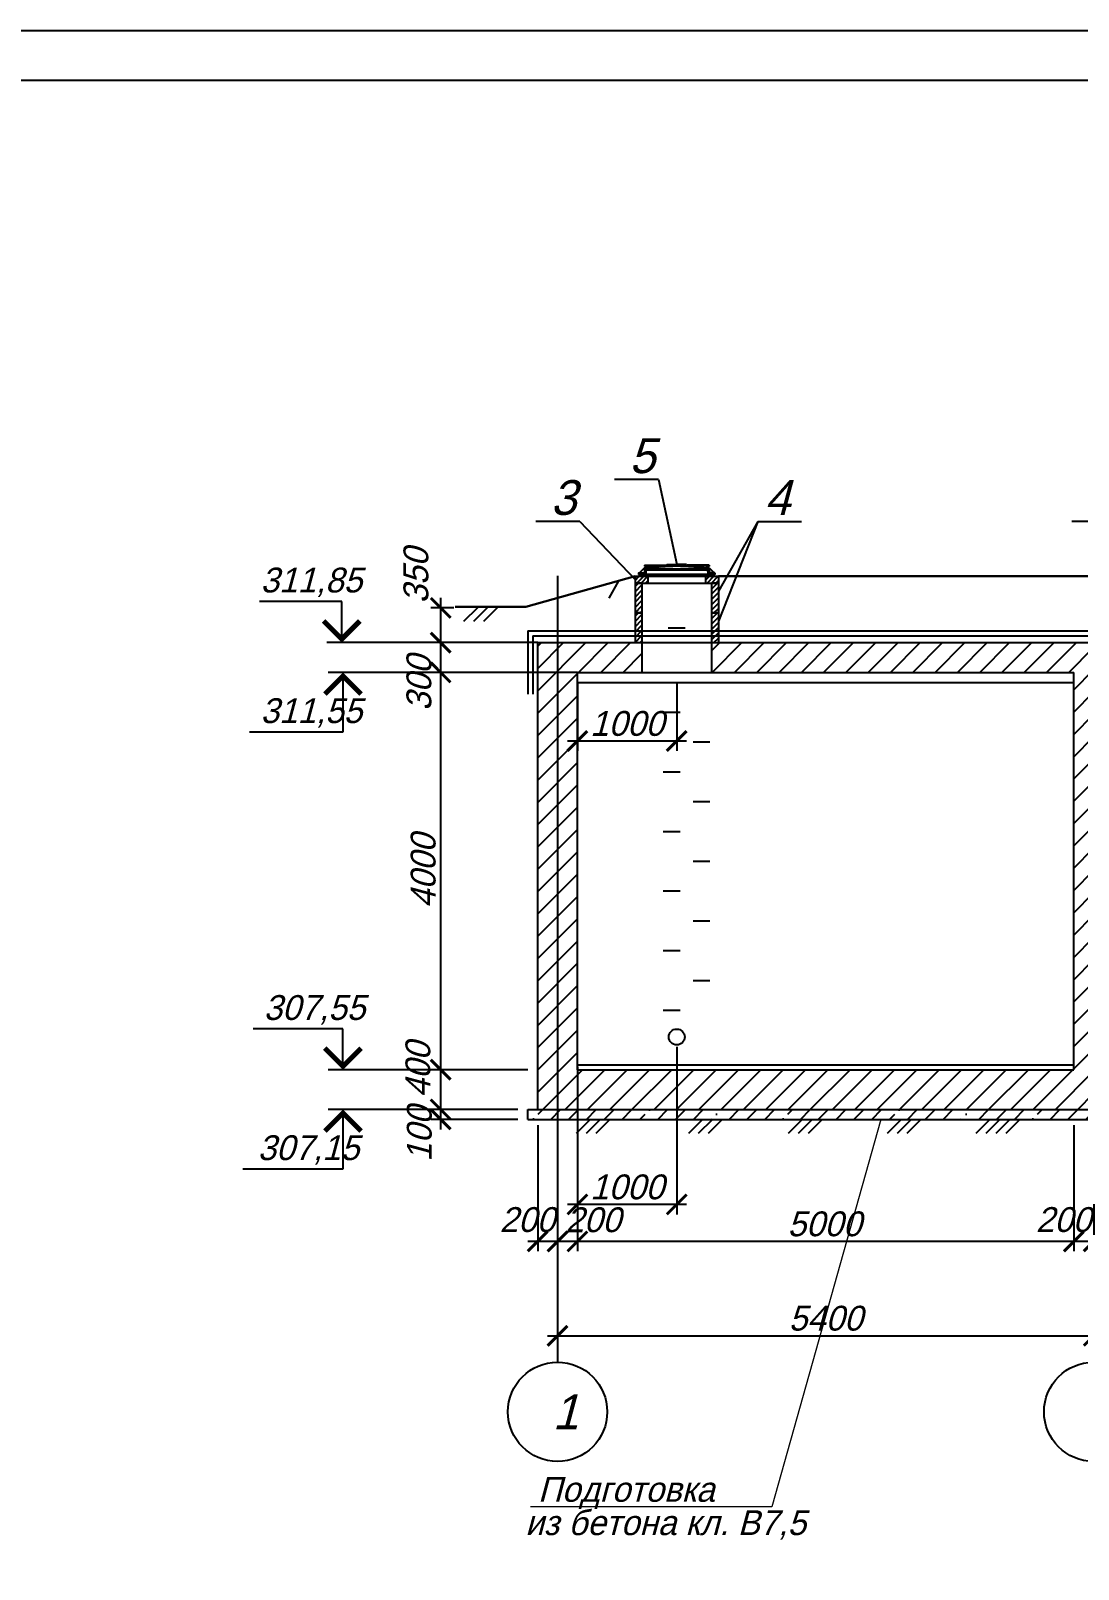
# Model space of a CAD drawing. Header units: millimetres. Extents: x 5929542 to 6152618, y 10240044 to 10382466.
# Drawn here: x 6051140 to 6061690, y 10339311 to 10354800 of the extents above; entities that cross this region are included whole.
import ezdxf

# ---------------------------------------------------------------- set-up
doc = ezdxf.new("R2010")
doc.units = ezdxf.units.MM
doc.header["$PDMODE"] = 35
doc.layers.get('Defpoints').update_dxf_attribs({"color": 253})
doc.layers.add('0 @ 1', color=7, linetype='Continuous')
doc.layers.add('Основная', color=7, linetype='Continuous', lineweight=30)
doc.styles.add('ГОСТ 2.304', font='mipgost.ttf', dxfattribs={"oblique": 15})
doc.styles.add('Размеры', font='times.ttf', dxfattribs={"width": 0.6})
doc.dimstyles.new('Размер 200', dxfattribs={"dimtxt": 250, "dimasz": 200, "dimexe": 100, "dimexo": 100, "dimgap": 50, "dimtad": 1, "dimdec": 0, "dimlfac": 2, "dimdsep": 46, "dimtxsty": 'Размеры', "dimblk1": 'ARCHTICK', "dimblk2": 'ARCHTICK', "dimsah": 1, "dimcen": 300, "dimdle": 100, "dimclrd": 256, "dimclre": 256, "dimclrt": 7, "dimaunit": 1, "dimadec": 1, "dimazin": 0, "dimtfac": 1, "dimtdec": 0, "dimtmove": 1, "dimatfit": 3, "dimldrblk": 'ARCHTICK', "dimfxl": 1, "dimtolj": 1, "dimtzin": 0, "dimarcsym": 0})
pattern_1 = [(45, (5640867.5, 11045115.04), (-179.60512, 179.60512), []), (45, (5641047.1, 11045115.04), (-179.60512, 179.60512), [317.5, -63.5, 0, -63.5])]
pattern_2 = [(45, (5702311.31, 10047924.985), (-26.5165043, 26.5165043), [])]
pattern_3 = [(45, (5702311.31, 10048224.985), (-26.5165043, 26.5165043), [])]

# ---------------------------------------------------------------- blocks, each defined once
blk = doc.blocks.new('_ArchTick')
at = {"color": 0, "linetype": 'ByBlock', "const_width": 0.15}
blk.add_lwpolyline([(-0.5, -0.5), (0.5, 0.5)], dxfattribs=at)
blk = doc.blocks.new('*D59')
at = {"lineweight": -2, "transparency": 16777216}
for p, q in [((6056346, 10341662), (6061946, 10341662)), ((6056446, 10341643), (6056446, 10341562)), ((6061846, 10341643), (6061846, 10341562))]:
    blk.add_line(p, q, dxfattribs=at)
at = {"layer": 'Defpoints', "color": 0, "transparency": 16777216}
for p in [(6056446, 10341743), (6061846, 10341743), (6061846, 10341662)]:
    blk.add_point(p, dxfattribs=at)
at = {"lineweight": -2, "transparency": 16777216, "xscale": 200, "yscale": 200, "zscale": 200, "rotation": 180}
blk.add_blockref('_ArchTick', (6056446, 10341662), dxfattribs=at)
at = {"lineweight": -2, "transparency": 16777216, "xscale": 200, "yscale": 200, "zscale": 200}
blk.add_blockref('_ArchTick', (6061846, 10341662), dxfattribs=at)
at = {"color": 7, "transparency": 16777216, "insert": (6059146, 10341837), "char_height": 250, "attachment_point": 5, "style": 'ГОСТ 2.304'}
blk.add_mtext('\\A1;5400', dxfattribs=at)
blk = doc.blocks.new('*D61')
at = {"lineweight": -2, "transparency": 16777216}
for p, q in [((6056446, 10343782), (6056446, 10342512)), ((6056646, 10343782), (6056646, 10342512)), ((6056746, 10342612), (6056346, 10342612))]:
    blk.add_line(p, q, dxfattribs=at)
at = {"layer": 'Defpoints', "color": 0, "transparency": 16777216}
for p in [(6056446, 10343882), (6056646, 10343882), (6056446, 10342612)]:
    blk.add_point(p, dxfattribs=at)
at = {"lineweight": -2, "transparency": 16777216, "xscale": 200, "yscale": 200, "zscale": 200, "rotation": 180}
blk.add_blockref('_ArchTick', (6056446, 10342612), dxfattribs=at)
at = {"lineweight": -2, "transparency": 16777216, "xscale": 200, "yscale": 200, "zscale": 200}
blk.add_blockref('_ArchTick', (6056646, 10342612), dxfattribs=at)
at = {"color": 7, "transparency": 16777216, "insert": (6056804, 10342828), "char_height": 250, "attachment_point": 5, "style": 'ГОСТ 2.304'}
blk.add_mtext('\\A1;200', dxfattribs=at)
blk = doc.blocks.new('*D62')
at = {"lineweight": -2, "transparency": 16777216}
for p, q in [((6056246, 10343782), (6056246, 10342512)), ((6056446, 10343782), (6056446, 10342512)), ((6056546, 10342612), (6056146, 10342612))]:
    blk.add_line(p, q, dxfattribs=at)
at = {"layer": 'Defpoints', "color": 0, "transparency": 16777216}
for p in [(6056246, 10343882), (6056446, 10343882), (6056246, 10342612)]:
    blk.add_point(p, dxfattribs=at)
at = {"lineweight": -2, "transparency": 16777216, "xscale": 200, "yscale": 200, "zscale": 200, "rotation": 180}
blk.add_blockref('_ArchTick', (6056246, 10342612), dxfattribs=at)
at = {"lineweight": -2, "transparency": 16777216, "xscale": 200, "yscale": 200, "zscale": 200}
blk.add_blockref('_ArchTick', (6056446, 10342612), dxfattribs=at)
at = {"color": 7, "transparency": 16777216, "insert": (6056142, 10342830), "char_height": 250, "attachment_point": 5, "style": 'ГОСТ 2.304'}
blk.add_mtext('\\A1;200', dxfattribs=at)
blk = doc.blocks.new('*D64')
at = {"lineweight": -2, "transparency": 16777216}
for p, q in [((6061646, 10343782), (6061646, 10342512)), ((6061846, 10343782), (6061846, 10342512)), ((6061946, 10342612), (6061546, 10342612))]:
    blk.add_line(p, q, dxfattribs=at)
at = {"layer": 'Defpoints', "color": 0, "transparency": 16777216}
for p in [(6061646, 10343882), (6061846, 10343882), (6061646, 10342612)]:
    blk.add_point(p, dxfattribs=at)
at = {"lineweight": -2, "transparency": 16777216, "xscale": 200, "yscale": 200, "zscale": 200, "rotation": 180}
blk.add_blockref('_ArchTick', (6061646, 10342612), dxfattribs=at)
at = {"lineweight": -2, "transparency": 16777216, "xscale": 200, "yscale": 200, "zscale": 200}
blk.add_blockref('_ArchTick', (6061846, 10342612), dxfattribs=at)
at = {"color": 7, "transparency": 16777216, "insert": (6061542, 10342830), "char_height": 250, "attachment_point": 5, "style": 'ГОСТ 2.304'}
blk.add_mtext('\\A1;200', dxfattribs=at)
blk = doc.blocks.new('*D68')
at = {"lineweight": -2, "transparency": 16777216}
for p, q in [((6061646, 10343782), (6061646, 10342512)), ((6056646, 10343390), (6056646, 10342512)), ((6061746, 10342612), (6056546, 10342612))]:
    blk.add_line(p, q, dxfattribs=at)
at = {"layer": 'Defpoints', "color": 0, "transparency": 16777216}
for p in [(6061646, 10343882), (6056646, 10343490), (6056646, 10342612)]:
    blk.add_point(p, dxfattribs=at)
at = {"lineweight": -2, "transparency": 16777216, "xscale": 200, "yscale": 200, "zscale": 200, "rotation": 180}
blk.add_blockref('_ArchTick', (6056646, 10342612), dxfattribs=at)
at = {"lineweight": -2, "transparency": 16777216, "xscale": 200, "yscale": 200, "zscale": 200}
blk.add_blockref('_ArchTick', (6061646, 10342612), dxfattribs=at)
at = {"color": 7, "transparency": 16777216, "insert": (6059134, 10342787), "char_height": 250, "attachment_point": 5, "style": 'ГОСТ 2.304'}
blk.add_mtext('\\A1;5000', dxfattribs=at)
blk = doc.blocks.new('*D69')
at = {"lineweight": -2, "transparency": 16777216}
for p, q in [((6055269, 10343740), (6055269, 10344040)), ((6056046, 10343940), (6055169, 10343940)), ((6056046, 10343840), (6055169, 10343840))]:
    blk.add_line(p, q, dxfattribs=at)
at = {"layer": 'Defpoints', "color": 0, "transparency": 16777216}
for p in [(6055269, 10343940), (6056146, 10343940), (6056146, 10343840)]:
    blk.add_point(p, dxfattribs=at)
at = {"lineweight": -2, "transparency": 16777216, "xscale": 200, "yscale": 200, "zscale": 200}
for p, rotation in [((6055269, 10343940), 90), ((6055269, 10343840), 270)]:
    blk.add_blockref('_ArchTick', p, dxfattribs=dict(at, rotation=rotation))
at = {"color": 7, "transparency": 16777216, "insert": (6055055, 10343693), "char_height": 250, "attachment_point": 5, "rotation": 90, "style": 'ГОСТ 2.304'}
blk.add_mtext('\\A1;100', dxfattribs=at)
blk = doc.blocks.new('*D70')
at = {"lineweight": -2, "transparency": 16777216}
for p, q in [((6056146, 10344340), (6055169, 10344340)), ((6055269, 10343840), (6055269, 10344440)), ((6056046, 10343940), (6055169, 10343940))]:
    blk.add_line(p, q, dxfattribs=at)
at = {"layer": 'Defpoints', "color": 0, "transparency": 16777216}
for p in [(6055269, 10344340), (6056246, 10344340), (6056146, 10343940)]:
    blk.add_point(p, dxfattribs=at)
at = {"lineweight": -2, "transparency": 16777216, "xscale": 200, "yscale": 200, "zscale": 200}
for p, rotation in [((6055269, 10344340), 90), ((6055269, 10343940), 270)]:
    blk.add_blockref('_ArchTick', p, dxfattribs=dict(at, rotation=rotation))
at = {"color": 7, "transparency": 16777216, "insert": (6055041, 10344340), "char_height": 250, "attachment_point": 5, "rotation": 90, "style": 'ГОСТ 2.304'}
blk.add_mtext('\\A1;400', dxfattribs=at)
blk = doc.blocks.new('*D71')
at = {"lineweight": -2, "transparency": 16777216}
for p, q in [((6055269, 10344240), (6055269, 10348440)), ((6056146, 10348340), (6055169, 10348340)), ((6056146, 10344340), (6055169, 10344340))]:
    blk.add_line(p, q, dxfattribs=at)
at = {"layer": 'Defpoints', "color": 0, "transparency": 16777216}
for p in [(6055269, 10348340), (6056246, 10348340), (6056246, 10344340)]:
    blk.add_point(p, dxfattribs=at)
at = {"lineweight": -2, "transparency": 16777216, "xscale": 200, "yscale": 200, "zscale": 200}
for p, rotation in [((6055269, 10348340), 90), ((6055269, 10344340), 270)]:
    blk.add_blockref('_ArchTick', p, dxfattribs=dict(at, rotation=rotation))
at = {"color": 7, "transparency": 16777216, "insert": (6055094, 10346340), "char_height": 250, "attachment_point": 5, "rotation": 90, "style": 'ГОСТ 2.304'}
blk.add_mtext('\\A1;4000', dxfattribs=at)
blk = doc.blocks.new('*D72')
at = {"lineweight": -2, "transparency": 16777216}
for p, q in [((6055269, 10348240), (6055269, 10348740)), ((6056146, 10348640), (6055169, 10348640)), ((6056146, 10348340), (6055169, 10348340))]:
    blk.add_line(p, q, dxfattribs=at)
at = {"layer": 'Defpoints', "color": 0, "transparency": 16777216}
for p in [(6055269, 10348640), (6056246, 10348640), (6056246, 10348340)]:
    blk.add_point(p, dxfattribs=at)
at = {"lineweight": -2, "transparency": 16777216, "xscale": 200, "yscale": 200, "zscale": 200}
for p, rotation in [((6055269, 10348640), 90), ((6055269, 10348340), 270)]:
    blk.add_blockref('_ArchTick', p, dxfattribs=dict(at, rotation=rotation))
at = {"color": 7, "transparency": 16777216, "insert": (6055051, 10348231), "char_height": 250, "attachment_point": 5, "rotation": 90, "style": 'ГОСТ 2.304'}
blk.add_mtext('\\A1;300', dxfattribs=at)
blk = doc.blocks.new('*D73')
at = {"lineweight": -2, "transparency": 16777216}
for p, q in [((6055402, 10348990), (6055169, 10348990)), ((6055269, 10348540), (6055269, 10349090)), ((6056146, 10348640), (6055169, 10348640))]:
    blk.add_line(p, q, dxfattribs=at)
at = {"layer": 'Defpoints', "color": 0, "transparency": 16777216}
for p in [(6055269, 10348990), (6055502, 10348990), (6056246, 10348640)]:
    blk.add_point(p, dxfattribs=at)
at = {"lineweight": -2, "transparency": 16777216, "xscale": 200, "yscale": 200, "zscale": 200}
for p, rotation in [((6055269, 10348990), 90), ((6055269, 10348640), 270)]:
    blk.add_blockref('_ArchTick', p, dxfattribs=dict(at, rotation=rotation))
at = {"color": 7, "transparency": 16777216, "insert": (6055021, 10349313), "char_height": 250, "attachment_point": 5, "rotation": 90, "style": 'ГОСТ 2.304'}
blk.add_mtext('\\A1;350', dxfattribs=at)
blk = doc.blocks.new('*D76')
at = {"lineweight": -2, "transparency": 16777216}
for p, q in [((6057646, 10344570), (6057646, 10342884)), ((6056646, 10344370), (6056646, 10342884)), ((6057746, 10342984), (6056546, 10342984))]:
    blk.add_line(p, q, dxfattribs=at)
at = {"layer": 'Defpoints', "color": 0, "transparency": 16777216}
for p in [(6057646, 10344670), (6056646, 10344470), (6056646, 10342984)]:
    blk.add_point(p, dxfattribs=at)
at = {"lineweight": -2, "transparency": 16777216, "xscale": 200, "yscale": 200, "zscale": 200, "rotation": 180}
blk.add_blockref('_ArchTick', (6056646, 10342984), dxfattribs=at)
at = {"lineweight": -2, "transparency": 16777216, "xscale": 200, "yscale": 200, "zscale": 200}
blk.add_blockref('_ArchTick', (6057646, 10342984), dxfattribs=at)
at = {"color": 7, "transparency": 16777216, "insert": (6057146, 10343159), "char_height": 250, "attachment_point": 5, "style": 'ГОСТ 2.304'}
blk.add_mtext('\\A1;1000', dxfattribs=at)
blk = doc.blocks.new('*D77')
at = {"lineweight": -2, "transparency": 16777216}
for p, q in [((6056646, 10348240), (6056646, 10347550)), ((6057646, 10348240), (6057646, 10347550)), ((6056546, 10347650), (6057746, 10347650))]:
    blk.add_line(p, q, dxfattribs=at)
at = {"layer": 'Defpoints', "color": 0, "transparency": 16777216}
for p in [(6056646, 10348340), (6057646, 10348340), (6057646, 10347650)]:
    blk.add_point(p, dxfattribs=at)
at = {"lineweight": -2, "transparency": 16777216, "xscale": 200, "yscale": 200, "zscale": 200, "rotation": 180}
blk.add_blockref('_ArchTick', (6056646, 10347650), dxfattribs=at)
at = {"lineweight": -2, "transparency": 16777216, "xscale": 200, "yscale": 200, "zscale": 200}
blk.add_blockref('_ArchTick', (6057646, 10347650), dxfattribs=at)
at = {"color": 7, "transparency": 16777216, "insert": (6057146, 10347825), "char_height": 250, "attachment_point": 5, "style": 'ГОСТ 2.304'}
blk.add_mtext('\\A1;1000', dxfattribs=at)

msp = doc.modelspace()

# ---------------------------------------------------------------- hatches: boundary and pattern name
at = {"ltscale": 0.5}
h = msp.add_hatch(dxfattribs=at)
h.set_pattern_fill('ANSI31', color=256, scale=250, style=0)
h.set_pattern_definition([(45, (5854670.473, 9946024.857), (-22.097087, 22.097087), [])])
h.paths.add_polyline_path([(6057356.49521, 10349240.21065), (6057356.49521, 10349309.71065), (6057226.49521, 10349309.71065), (6057226.49521, 10349240.21065)])
h.paths.add_polyline_path([(6058066.49521, 10349240.21065), (6058066.49521, 10349309.71065), (6057936.49521, 10349309.71065), (6057936.49521, 10349240.21065)])
h = msp.add_hatch(dxfattribs=at)
h.set_pattern_fill('ANSI31', color=256, scale=100, style=0)
h.set_pattern_definition([(45, (5968657.548, 8943291.166), (-8.83883476, 8.83883476), [])])
h.paths.add_polyline_path([(6057971.49521, 10349393.71065), (6057959.49521, 10349393.71065), (6057959.49521, 10349380.71065), (6057946.49521, 10349380.71065), (6057946.49521, 10349368.71065), (6057952.49521, 10349368.71065, -0.4142135624), (6057958.49521, 10349362.71065), (6057958.49521, 10349327.71065), (6058031.49521, 10349327.71065), (6058031.49521, 10349342.71065), (6057971.49521, 10349342.71065)])
edge = h.paths.add_edge_path()
edge.add_arc((6057646.49521, 10347598.71065), 1822, 93.335227165, 99.477148356)
edge.add_line((6057346.49521, 10349395.84281), (6057346.49521, 10349420.71065))
edge.add_line((6057346.49521, 10349420.71065), (6057334.49521, 10349420.71065))
edge.add_line((6057334.49521, 10349420.71065), (6057334.49521, 10349381.61726))
edge.add_arc((6057646.49521, 10347598.71065), 1810, 90, 99.925975548, ccw=False)
edge.add_line((6057646.49521, 10349408.71065), (6057646.49521, 10349420.71065))
edge.add_arc((6057646.49521, 10347598.71065), 1822, 90, 92.957297131)
edge.add_line((6057552.49521, 10349418.28422), (6057546.49521, 10349425.71065))
edge.add_line((6057546.49521, 10349425.71065), (6057540.49521, 10349417.62461))
edge = h.paths.add_edge_path()
edge.add_arc((6057646.49521, 10347598.71065), 1822, 80.522851644, 86.664772835)
edge.add_line((6057752.49521, 10349417.62461), (6057746.49521, 10349425.71065))
edge.add_line((6057746.49521, 10349425.71065), (6057740.49521, 10349418.28422))
edge.add_arc((6057646.49521, 10347598.71065), 1822, 87.042702869, 90)
edge.add_line((6057646.49521, 10349420.71065), (6057646.49521, 10349408.71065))
edge.add_arc((6057646.49521, 10347598.71065), 1810, 80.074024452, 90, ccw=False)
edge.add_line((6057958.49521, 10349381.61726), (6057958.49521, 10349408.71065))
edge.add_line((6057958.49521, 10349408.71065), (6057971.49521, 10349408.71065))
edge.add_line((6057971.49521, 10349408.71065), (6057971.49521, 10349420.71065))
edge.add_line((6057971.49521, 10349420.71065), (6057946.49521, 10349420.71065))
edge.add_line((6057946.49521, 10349420.71065), (6057946.49521, 10349395.84281))
edge = h.paths.add_edge_path()
edge.add_line((6057333.49521, 10349393.71065), (6057321.49521, 10349393.71065))
edge.add_line((6057321.49521, 10349393.71065), (6057321.49521, 10349342.71065))
edge.add_line((6057321.49521, 10349342.71065), (6057261.49521, 10349342.71065))
edge.add_line((6057261.49521, 10349342.71065), (6057261.49521, 10349327.71065))
edge.add_line((6057261.49521, 10349327.71065), (6057334.49521, 10349327.71065))
edge.add_line((6057334.49521, 10349327.71065), (6057334.49521, 10349362.71065))
edge.add_arc((6057340.49521, 10349362.71065), 6, 89.999999998, 180, ccw=False)
edge.add_line((6057340.49521, 10349368.71065), (6057346.49521, 10349368.71065))
edge.add_line((6057346.49521, 10349368.71065), (6057346.49521, 10349380.71065))
edge.add_line((6057346.49521, 10349380.71065), (6057333.49521, 10349380.71065))
edge.add_line((6057333.49521, 10349380.71065), (6057333.49521, 10349393.71065))
h = msp.add_hatch(dxfattribs=at)
h.set_pattern_fill('ANSI31', color=256, scale=300, style=0)
h.set_pattern_definition(pattern_3)
h.paths.add_polyline_path([(6057226.49521, 10348940.21065), (6057296.49521, 10348940.21065), (6057296.49521, 10349240.21065), (6057226.49521, 10349240.21065)])
h = msp.add_hatch(dxfattribs=at)
h.set_pattern_fill('ANSI31', color=256, scale=300, style=0)
h.set_pattern_definition(pattern_3)
h.paths.add_polyline_path([(6058066.49521, 10348940.21065), (6058066.49521, 10349240.21065), (6057996.49521, 10349240.21065), (6057996.49521, 10348940.21065)])
h = msp.add_hatch(dxfattribs=at)
h.set_pattern_fill('ANSI31', color=256, scale=300, style=0)
h.set_pattern_definition(pattern_2)
h.paths.add_polyline_path([(6057226.49521, 10348640.21065), (6057296.49521, 10348640.21065), (6057296.49521, 10348940.21065), (6057226.49521, 10348940.21065)])
h = msp.add_hatch(dxfattribs=at)
h.set_pattern_fill('ANSI31', color=256, scale=300, style=0)
h.set_pattern_definition(pattern_2)
h.paths.add_polyline_path([(6058066.49521, 10348640.21065), (6058066.49521, 10348940.21065), (6057996.49521, 10348940.21065), (6057996.49521, 10348640.21065)])
at = {"linetype": 'ByBlock', "ltscale": 0.5}
h = msp.add_hatch(dxfattribs=at)
h.set_pattern_fill('ANSI31', color=256, scale=50, style=0)
h.set_pattern_definition([(45, (5660420.2, 11075309.33), (-112.253202, 112.253202), [])])
h.paths.add_polyline_path([(6056446.49521, 10348640.21065), (6056246.49521, 10348640.21065), (6056246.49521, 10343940.21065), (6056446.49521, 10343940.21065)])
h.paths.add_polyline_path([(6060204.6148, 10343940.21065), (6060204.6148, 10344340.21065), (6056646.49521, 10344340.21065), (6056646.49521, 10348340.21065), (6057296.49521, 10348340.21065), (6057296.49521, 10348640.21065), (6056446.49521, 10348640.21065), (6056446.49521, 10343940.21065)])
h.paths.add_polyline_path([(6060204.6148, 10344340.21065), (6060204.6148, 10343940.21065), (6061845.60187, 10343940.21065), (6061845.60187, 10348640.21065), (6061645.60187, 10348640.21065), (6057996.49521, 10348640.21065), (6057996.49521, 10348340.21065), (6061645.60187, 10348340.21065), (6061645.60187, 10344340.21065)])
at = {"ltscale": 0.5}
h = msp.add_hatch(dxfattribs=at)
h.set_pattern_fill('ANSI35', color=256, scale=40, style=0)
h.set_pattern_definition(pattern_1)
h.paths.add_polyline_path([(6056446.49521, 10343940.21065), (6056146.49521, 10343940.21065), (6056146.49521, 10343840.21065), (6056446.49521, 10343840.21065)])
h.paths.add_polyline_path([(6060204.6148, 10343840.21065), (6060204.6148, 10343940.21065), (6056446.49521, 10343940.21065), (6056446.49521, 10343840.21065)])
h.paths.add_polyline_path([(6060204.6148, 10343940.21065), (6060204.6148, 10343840.21065), (6061251.21152, 10343840.21065), (6061228.60085, 10343940.21065)])
h = msp.add_hatch(dxfattribs=at)
h.set_pattern_fill('ANSI35', color=256, scale=40, style=0)
h.set_pattern_definition(pattern_1)
h.paths.add_polyline_path([(6063846.49521, 10343940.21065), (6061228.60085, 10343940.21065), (6061251.21152, 10343840.21065), (6063846.49521, 10343840.21065)])
h.paths.add_polyline_path([(6067346.49521, 10343940.21065), (6067046.49521, 10343940.21065), (6067046.49521, 10343840.21065), (6067346.49521, 10343840.21065)], flags=16)
h.paths.add_polyline_path([(6067490.16231, 10343840.21065), (6067490.16231, 10343940.21065), (6063846.49521, 10343940.21065), (6063846.49521, 10343840.21065)])
h.paths.add_polyline_path([(6067490.16231, 10343940.21065), (6067490.16231, 10343840.21065), (6067046.49521, 10343840.21065), (6067046.49521, 10343940.21065)])

# ---------------------------------------------------------------- linework, layer by layer
at = {"ltscale": 2}
for p, q in [((6057462.0153, 10350280.95943), (6057019.30974, 10350280.95943)), ((6057462.0153, 10350280.95943), (6057646.49521, 10349425.71065)), ((6056669.48922, 10349860.42475), (6056226.78366, 10349860.42475)), ((6056669.48922, 10349860.42475), (6057226.49521, 10349274.96065)), ((6058461.94736, 10349860.42475), (6058066.49521, 10348857.61627)), ((6058461.94736, 10349860.42475), (6058066.49521, 10349158.45974)), ((6058461.94736, 10349860.42475), (6058904.65291, 10349860.42475)), ((6062068.59588, 10349860.42475), (6061625.89032, 10349860.42475))]:
    msp.add_line(p, q, dxfattribs=at)
msp.add_line((6057226.49521, 10349309.71065), (6056125.65352, 10349002.19149))
at = {"ltscale": 10}
msp.add_line((6056446.49521, 10349313.88898), (6056446.49392, 10341396.60426), dxfattribs=at)
at = {"ltscale": 110}
for p, q in [((6057226.49521, 10349309.71065), (6057226.49521, 10349240.21065)), ((6057226.49521, 10349309.71065), (6057356.49521, 10349309.71065)), ((6057261.49521, 10349342.71065), (6057261.49521, 10349327.71065)), ((6057261.49521, 10349342.71065), (6057321.49521, 10349342.71065)), ((6057261.49521, 10349327.71065), (6057334.49521, 10349327.71065)), ((6057321.49521, 10349420.71065), (6057346.49521, 10349420.71065)), ((6057321.49521, 10349420.71065), (6057321.49521, 10349408.71065)), ((6057321.49521, 10349408.71065), (6057333.49521, 10349408.71065)), ((6057321.49521, 10349408.71065), (6057334.49521, 10349408.71065)), ((6057321.49521, 10349393.71065), (6057321.49521, 10349342.71065)), ((6057321.49521, 10349393.71065), (6057333.49521, 10349393.71065)), ((6057333.49521, 10349393.71065), (6057333.49521, 10349380.71065)), ((6057333.49521, 10349380.71065), (6057346.49521, 10349380.71065)), ((6057334.49521, 10349408.71065), (6057334.49521, 10349381.61726)), ((6057334.49521, 10349362.71065), (6057334.49521, 10349327.71065)), ((6057340.49521, 10349368.71065), (6057346.49521, 10349368.71065)), ((6057346.49521, 10349420.71065), (6057346.49521, 10349395.84281)), ((6057346.49521, 10349380.71065), (6057346.49521, 10349368.71065)), ((6057356.49521, 10349309.71065), (6057356.49521, 10349240.21065)), ((6057540.49521, 10349417.62461), (6057546.49521, 10349425.71065)), ((6057546.49521, 10349425.71065), (6057552.49521, 10349418.28422)), ((6057740.49521, 10349418.28422), (6057746.49521, 10349425.71065)), ((6057746.49521, 10349425.71065), (6057752.49521, 10349417.62461)), ((6057936.49521, 10349309.71065), (6057936.49521, 10349240.21065)), ((6057936.49521, 10349309.71065), (6058066.49521, 10349309.71065)), ((6057971.49521, 10349420.71065), (6057946.49521, 10349420.71065)), ((6057946.49521, 10349420.71065), (6057946.49521, 10349395.84281)), ((6057946.49521, 10349380.71065), (6057946.49521, 10349368.71065)), ((6057959.49521, 10349380.71065), (6057946.49521, 10349380.71065)), ((6057946.49521, 10349368.71065), (6057952.49521, 10349368.71065)), ((6057958.49521, 10349408.71065), (6057958.49521, 10349381.61726)), ((6057971.49521, 10349408.71065), (6057958.49521, 10349408.71065)), ((6057958.49521, 10349362.71065), (6057958.49521, 10349327.71065)), ((6057958.49521, 10349327.71065), (6058031.49521, 10349327.71065)), ((6057959.49521, 10349393.71065), (6057959.49521, 10349380.71065)), ((6057971.49521, 10349393.71065), (6057959.49521, 10349393.71065)), ((6057971.49521, 10349420.71065), (6057971.49521, 10349408.71065)), ((6057971.49521, 10349393.71065), (6057971.49521, 10349342.71065)), ((6058031.49521, 10349342.71065), (6057971.49521, 10349342.71065)), ((6058031.49521, 10349342.71065), (6058031.49521, 10349327.71065)), ((6058066.49521, 10349309.71065), (6058066.49521, 10349240.21065)), ((6057226.49521, 10349240.21065), (6057356.49521, 10349240.21065)), ((6057936.49521, 10349240.21065), (6058066.49521, 10349240.21065))]:
    msp.add_line(p, q, dxfattribs=at)
at = {"ltscale": 0.5}
for p, q in [((6057321.49521, 10349393.71065), (6057270.72598, 10349342.71065)), ((6057334.49521, 10349420.71065), (6057542.78511, 10349420.71065)), ((6057958.49521, 10349327.71065), (6057334.49521, 10349327.71065)), ((6057946.49521, 10349380.71065), (6057346.49521, 10349380.71065)), ((6057946.49521, 10349368.71065), (6057346.49521, 10349368.71065)), ((6057356.49521, 10349309.71065), (6057936.49521, 10349309.71065)), ((6057546.49521, 10349425.71065), (6057646.49521, 10349425.71065)), ((6057746.49521, 10349425.71065), (6057646.49521, 10349425.71065)), ((6057958.49521, 10349420.71065), (6057750.20531, 10349420.71065)), ((6057971.49521, 10349393.71065), (6058022.26444, 10349342.71065)), ((6057060.95356, 10349261.62752), (6056962.87487, 10349087.32729)), ((6057296.49521, 10349240.21065), (6057996.49521, 10349240.21065)), ((6057296.49521, 10349240.21065), (6057996.49521, 10349240.21065)), ((6057356.49521, 10349240.21065), (6057936.49521, 10349240.21065)), ((6055639.74461, 10348991.68442), (6055500.23657, 10348852.17638)), ((6055740.70318, 10348992.35219), (6055600.23848, 10348851.88749)), ((6055841.66175, 10348993.01995), (6055700.24039, 10348851.59859)), ((6056146.49521, 10348760.21065), (6056476.49521, 10348760.21065)), ((6056146.49521, 10348760.21065), (6056146.49521, 10348120.21065)), ((6056196.49521, 10348710.21065), (6056476.49521, 10348710.21065)), ((6056196.49521, 10348710.21065), (6056196.49521, 10348120.21065)), ((6056446.49521, 10348760.21065), (6062876.49521, 10348760.21065)), ((6056446.49521, 10348710.21065), (6062876.49521, 10348710.21065)), ((6057731.49521, 10348785.21065), (6057561.49521, 10348785.21065)), ((6057296.49521, 10348640.21065), (6057996.49521, 10348640.21065)), ((6056646.49521, 10348240.21065), (6061645.60187, 10348240.21065)), ((6057296.49521, 10348340.21065), (6057996.49521, 10348340.21065)), ((6057510.7738, 10347940.21065), (6057680.7738, 10347940.21065)), ((6057810.7738, 10347640.21065), (6057980.7738, 10347640.21065)), ((6057510.7738, 10347340.21065), (6057680.7738, 10347340.21065)), ((6057810.7738, 10347040.21065), (6057980.7738, 10347040.21065)), ((6057510.7738, 10346740.21065), (6057680.7738, 10346740.21065)), ((6057810.7738, 10346440.21065), (6057980.7738, 10346440.21065)), ((6057510.7738, 10346140.21065), (6057680.7738, 10346140.21065)), ((6057810.7738, 10345840.21065), (6057980.7738, 10345840.21065)), ((6057510.7738, 10345540.21065), (6057680.7738, 10345540.21065)), ((6057810.7738, 10345240.21065), (6057980.7738, 10345240.21065)), ((6057510.7738, 10344940.21065), (6057680.7738, 10344940.21065)), ((6056646.49521, 10344390.21065), (6061645.60187, 10344390.21065)), ((6056774.12941, 10343840.21065), (6056632.70806, 10343698.78929)), ((6056874.12941, 10343840.21065), (6056732.70806, 10343698.78929)), ((6056974.12941, 10343840.21065), (6056832.70806, 10343698.78929)), ((6057905.12843, 10343840.21065), (6057763.70707, 10343698.78929)), ((6058005.12843, 10343840.21065), (6057863.70707, 10343698.78929)), ((6058105.12843, 10343840.21065), (6057963.70707, 10343698.78929)), ((6058910.45913, 10343840.21065), (6058769.03778, 10343698.78929)), ((6059010.45913, 10343840.21065), (6058869.03778, 10343698.78929)), ((6059110.45913, 10343840.21065), (6058969.03778, 10343698.78929)), ((6059906.38807, 10343840.21065), (6059764.96671, 10343698.78929)), ((6060006.38807, 10343840.21065), (6059864.96671, 10343698.78929)), ((6060106.38807, 10343840.21065), (6059964.96671, 10343698.78929)), ((6060801.41583, 10343840.21065), (6060659.99448, 10343698.78929)), ((6060901.41583, 10343840.21065), (6060759.99448, 10343698.78929)), ((6061001.41583, 10343840.21065), (6060859.99448, 10343698.78929)), ((6061001.95071, 10343840.21065), (6060860.52935, 10343698.78929)), ((6061101.95071, 10343840.21065), (6060960.52935, 10343698.78929))]:
    msp.add_line(p, q, dxfattribs=at)
at = {"linetype": 'Continuous', "ltscale": 0.1}
for p, q in [((6057296.49521, 10349240.21065), (6057226.49521, 10349240.21065)), ((6057296.49521, 10349240.21065), (6057226.49521, 10349240.21065)), ((6057226.49521, 10349240.21065), (6057296.49521, 10349240.21065)), ((6057296.49521, 10349240.21065), (6057226.49521, 10349240.21065)), ((6057296.49521, 10349240.21065), (6057226.49521, 10349240.21065)), ((6057296.49521, 10349240.21065), (6057226.49521, 10349240.21065)), ((6057226.49521, 10349240.21065), (6057296.49521, 10349240.21065)), ((6057296.49521, 10349240.21065), (6057226.49521, 10349240.21065)), ((6057226.49521, 10349240.21065), (6057226.49521, 10348940.21065)), ((6057296.49521, 10349240.21065), (6057296.49521, 10348940.21065)), ((6058066.49521, 10349240.21065), (6057996.49521, 10349240.21065)), ((6058066.49521, 10349240.21065), (6057996.49521, 10349240.21065)), ((6058066.49521, 10349240.21065), (6057996.49521, 10349240.21065)), ((6057996.49521, 10349240.21065), (6058066.49521, 10349240.21065)), ((6058066.49521, 10349240.21065), (6057996.49521, 10349240.21065)), ((6058066.49521, 10349240.21065), (6057996.49521, 10349240.21065)), ((6058066.49521, 10349240.21065), (6057996.49521, 10349240.21065)), ((6057996.49521, 10349240.21065), (6058066.49521, 10349240.21065)), ((6057996.49521, 10349240.21065), (6057996.49521, 10348940.21065)), ((6058066.49521, 10349240.21065), (6058066.49521, 10348940.21065)), ((6057296.49521, 10348940.21065), (6057226.49521, 10348940.21065)), ((6057296.49521, 10348940.21065), (6057226.49521, 10348940.21065)), ((6057226.49521, 10348940.21065), (6057296.49521, 10348940.21065)), ((6057296.49521, 10348940.21065), (6057226.49521, 10348940.21065)), ((6057226.49521, 10348940.21065), (6057226.49521, 10348640.21065)), ((6057296.49521, 10348940.21065), (6057296.49521, 10348340.21065)), ((6058066.49521, 10348940.21065), (6057996.49521, 10348940.21065)), ((6058066.49521, 10348940.21065), (6057996.49521, 10348940.21065)), ((6058066.49521, 10348940.21065), (6057996.49521, 10348940.21065)), ((6057996.49521, 10348940.21065), (6058066.49521, 10348940.21065)), ((6057996.49521, 10348940.21065), (6057996.49521, 10348340.21065)), ((6058066.49521, 10348940.21065), (6058066.49521, 10348640.21065)), ((6056246.49521, 10343940.21065), (6056246.49521, 10348640.21065)), ((6056246.49521, 10348640.21065), (6062946.49521, 10348640.21065)), ((6056646.49521, 10344340.21065), (6056646.49521, 10348340.21065)), ((6056646.49521, 10348340.21065), (6057296.49521, 10348340.21065)), ((6057996.49521, 10348340.21065), (6061645.60187, 10348340.21065)), ((6061645.60187, 10344340.21065), (6061645.60187, 10348340.21065)), ((6056646.49521, 10344340.21065), (6060204.6148, 10344340.21065)), ((6060204.6148, 10344340.21065), (6061645.60187, 10344340.21065)), ((6056146.49521, 10343940.21065), (6060204.6148, 10343940.21065)), ((6056146.49521, 10343840.21065), (6056146.49521, 10343940.21065)), ((6060204.6148, 10343940.21065), (6067346.49521, 10343940.21065)), ((6056146.49521, 10343840.21065), (6060204.6148, 10343840.21065)), ((6056646.49521, 10343840.21065), (6060204.6148, 10343840.21065)), ((6060204.6148, 10343840.21065), (6067490.16231, 10343840.21065)), ((6060204.6148, 10343840.21065), (6063646.49521, 10343840.21065))]:
    msp.add_line(p, q, dxfattribs=at)
at = {"linetype": 'Continuous', "ltscale": 100}
for p, q in [((6054272.35814, 10349055.18438), (6053445.56824, 10349055.18438)), ((6054272.35814, 10348640.21065), (6054272.35814, 10349055.18438)), ((6056125.65352, 10349002.19149), (6055413.7761, 10349002.19149)), ((6056246.49521, 10348640.21065), (6054122.35814, 10348640.21065)), ((6056646.49521, 10348340.21065), (6054134.98873, 10348340.21065)), ((6054284.98873, 10348340.21065), (6054284.98873, 10347740.21065)), ((6054284.98873, 10347740.21065), (6053342.78991, 10347740.21065)), ((6054284.98873, 10344751.3694), (6053380.1442, 10344751.3694)), ((6054284.98873, 10344340.21065), (6054284.98873, 10344751.3694)), ((6055607.76854, 10344340.21065), (6054134.98873, 10344340.21065)), ((6055607.76854, 10343940.21065), (6054134.98873, 10343940.21065)), ((6054284.98873, 10343940.21065), (6054284.98873, 10343340.21065)), ((6054284.98873, 10343340.21065), (6053275.32287, 10343340.21065))]:
    msp.add_line(p, q, dxfattribs=at)
at = {"color": 0, "lineweight": 5}
for p, q in [((6059702.75394, 10343840.21065), (6058603.48326, 10339940.38479)), ((6058603.48326, 10339940.38479), (6056173.21419, 10339940.38479))]:
    msp.add_line(p, q, dxfattribs=at)
at = {"ltscale": 2}
for points in [[(6029987.45471, 10325100.26098), (6071987.45471, 10325100.26098), (6071987.45471, 10354800.26098), (6029987.45471, 10354800.26098)], [(6031987.45471, 10325600.26098), (6071487.45471, 10325600.26098), (6071487.45471, 10354300.26098), (6031987.45471, 10354300.26098)]]:
    msp.add_lwpolyline(points, close=True, dxfattribs=at)
msp.add_lwpolyline([(6058066.49521, 10349309.71065), (6062625.86673, 10349309.71065)])
at = {"linetype": 'Continuous', "ltscale": 100, "const_width": 50}
for points in [[(6054090.03588, 10348857.88825), (6054272.35814, 10348675.56598), (6054454.68041, 10348857.88825)], [(6054467.311, 10348122.53305), (6054284.98873, 10348304.85532), (6054102.66647, 10348122.53305)], [(6054102.66647, 10344557.88825), (6054284.98873, 10344375.56598), (6054467.311, 10344557.88825)], [(6054467.311, 10343722.53305), (6054284.98873, 10343904.85532), (6054102.66647, 10343722.53305)]]:
    msp.add_lwpolyline(points, dxfattribs=at)
msp.add_circle((6057646.49521, 10344670.21065), 80)
at = {"linetype": 'Continuous', "lineweight": 25, "ltscale": 100}
for centre in [(6056446.49392, 10340896.60426), (6061845.60187, 10340896.60426)]:
    msp.add_circle(centre, 500, dxfattribs=at)
at = {"ltscale": 110}
for centre, radius, start, end in [((6057646.49521, 10347598.71065), 1810, 80.074024471, 99.925975529), ((6057340.49521, 10349362.71065), 6, 90, 180), ((6057646.49521, 10347598.71065), 1822, 93.335227188, 99.477148349), ((6057646.49521, 10347598.71065), 1822, 87.042702843, 92.957297157), ((6057646.49521, 10347598.71065), 1822, 80.522851651, 86.664772812), ((6057952.49521, 10349362.71065), 6, 0, 90)]:
    msp.add_arc(centre, radius, start, end, dxfattribs=at)
at = {"layer": 'Основная', "ltscale": 100}
for points in [[(6055413.7761, 10349002.19149), (6056125.65352, 10349002.19149), (6057226.49521, 10349309.71065)], [(6058066.49521, 10349309.71065), (6062625.86673, 10349309.71065)]]:
    msp.add_lwpolyline(points, dxfattribs=at)

# ---------------------------------------------------------------- texts
at = {"linetype": 'Continuous', "ltscale": 100, "style": 'ГОСТ 2.304', "oblique": 15}
for s, p in [('311,85', (6053454.81624, 10349145.18438)), ('311,55', (6053454.81624, 10347830.21065)), ('307,55', (6053485.9989, 10344841.3694)), ('307,15', (6053425.32287, 10343430.21065))]:
    msp.add_text(s, height=250, dxfattribs=at).set_placement(p)
at = {"color": 0, "lineweight": 5, "ltscale": 2, "style": 'ГОСТ 2.304', "oblique": 15}
for s, p in [('Подготовка ', (6056248.21419, 10339990.38479)), ('из бетона кл. В7,5', (6056120.11551, 10339654.96962))]:
    msp.add_text(s, height=250, dxfattribs=at).set_placement(p)
at = {"linetype": 'Continuous', "lineweight": 25, "ltscale": 100, "insert": (6056396.74392, 10341071.60426), "char_height": 350, "width": 249.75, "attachment_point": 1, "style": 'ГОСТ 2.304'}
msp.add_mtext('\\fMipgost|b0|i0|c1|p34;\\W1.0000000000;\\T1.0000000000;\\o\\l1', dxfattribs=at)
at = {"layer": '0 @ 1', "ltscale": 0.5, "style": 'ГОСТ 2.304', "oblique": 15}
for s, p in [('5', (6057168.25202, 10350346.73646)), ('3', (6056375.72593, 10349926.20178)), ('4', (6058530.46064, 10349926.20178))]:
    msp.add_text(s, height=350, dxfattribs=at).set_placement(p)

# ---------------------------------------------------------------- dimensions: what is measured, and where the dimension line sits
for base, p1, p2, picture, middle in [((6055269.04187, 10348990.00237), (6056246.49521, 10348640.21065), (6055501.58698, 10348990.00237), '*D73', (6055196.42182, 10349312.83071)), ((6055269.04187, 10348640.21065), (6056246.49521, 10348340.21065), (6056246.49521, 10348640.21065), '*D72', (6055226.37609, 10348230.6071)), ((6055269.04187, 10344340.21065), (6056146.49521, 10343940.21065), (6056246.49521, 10344340.21065), '*D70', (6055215.58449, 10344340.21065)), ((6055269.04187, 10343940.21065), (6056146.49521, 10343840.21065), (6056146.49521, 10343940.21065), '*D69', (6055229.65888, 10343693.48372))]:
    dim = msp.add_linear_dim(base=base, p1=p1, p2=p2, angle=90, dimstyle='Размер 200', override={"dimlfac": 1, "dimtxsty": 'ГОСТ 2.304'})
    dim.commit()
    dim.dimension.update_dxf_attribs({"geometry": picture, "text_midpoint": middle, "dimtype": 160})
for base, p1, p2, angle, picture, middle in [((6055269.04187, 10348340.21065), (6056246.49521, 10344340.21065), (6056246.49521, 10348340.21065), 90, '*D71', (6055094.04187, 10346340.21065)), ((6056646.49521, 10342983.7003), (6057646.49521, 10344670.21065), (6056646.49521, 10344470.21065), 180, '*D76', (6057146.49521, 10343158.7003))]:
    dim = msp.add_linear_dim(base=base, p1=p1, p2=p2, angle=angle, dimstyle='Размер 200', override={"dimlfac": 1, "dimtxsty": 'ГОСТ 2.304'})
    dim.commit()
    dim.dimension.update_dxf_attribs({"geometry": picture, "text_midpoint": middle})
for base, p1, p2, picture, middle in [((6057646.49521, 10347650.02863), (6056646.49521, 10348340.21065), (6057646.49521, 10348340.21065), '*D77', (6057146.49521, 10347825.02863)), ((6061846.49521, 10341661.96919), (6056446.49521, 10341743.10982), (6061846.49521, 10341743.10982), '*D59', (6059146.49521, 10341836.96919))]:
    dim = msp.add_linear_dim(base=base, p1=p1, p2=p2, dimstyle='Размер 200', override={"dimlfac": 1, "dimtxsty": 'ГОСТ 2.304'})
    dim.commit()
    dim.dimension.update_dxf_attribs({"geometry": picture, "text_midpoint": middle})
for base, p1, p2, picture, middle in [((6056246.49521, 10342612.00705), (6056446.49521, 10343881.57979), (6056246.49521, 10343881.57979), '*D62', (6056141.88526, 10342655.47992)), ((6056446.49521, 10342612.00705), (6056646.49521, 10343881.57979), (6056446.49521, 10343881.57979), '*D61', (6056803.57351, 10342653.49027)), ((6056646.49521, 10342612.00705), (6061646.49521, 10343881.57979), (6056646.49521, 10343489.59807), '*D68', (6059134.25017, 10342612.00705)), ((6061646.49521, 10342612.00705), (6061846.49521, 10343881.57979), (6061646.49521, 10343881.57979), '*D64', (6061541.88526, 10342655.47992))]:
    dim = msp.add_linear_dim(base=base, p1=p1, p2=p2, dimstyle='Размер 200', override={"dimlfac": 1, "dimtxsty": 'ГОСТ 2.304'})
    dim.commit()
    dim.dimension.update_dxf_attribs({"geometry": picture, "text_midpoint": middle, "dimtype": 160})

doc.saveas('drawing.dxf')
